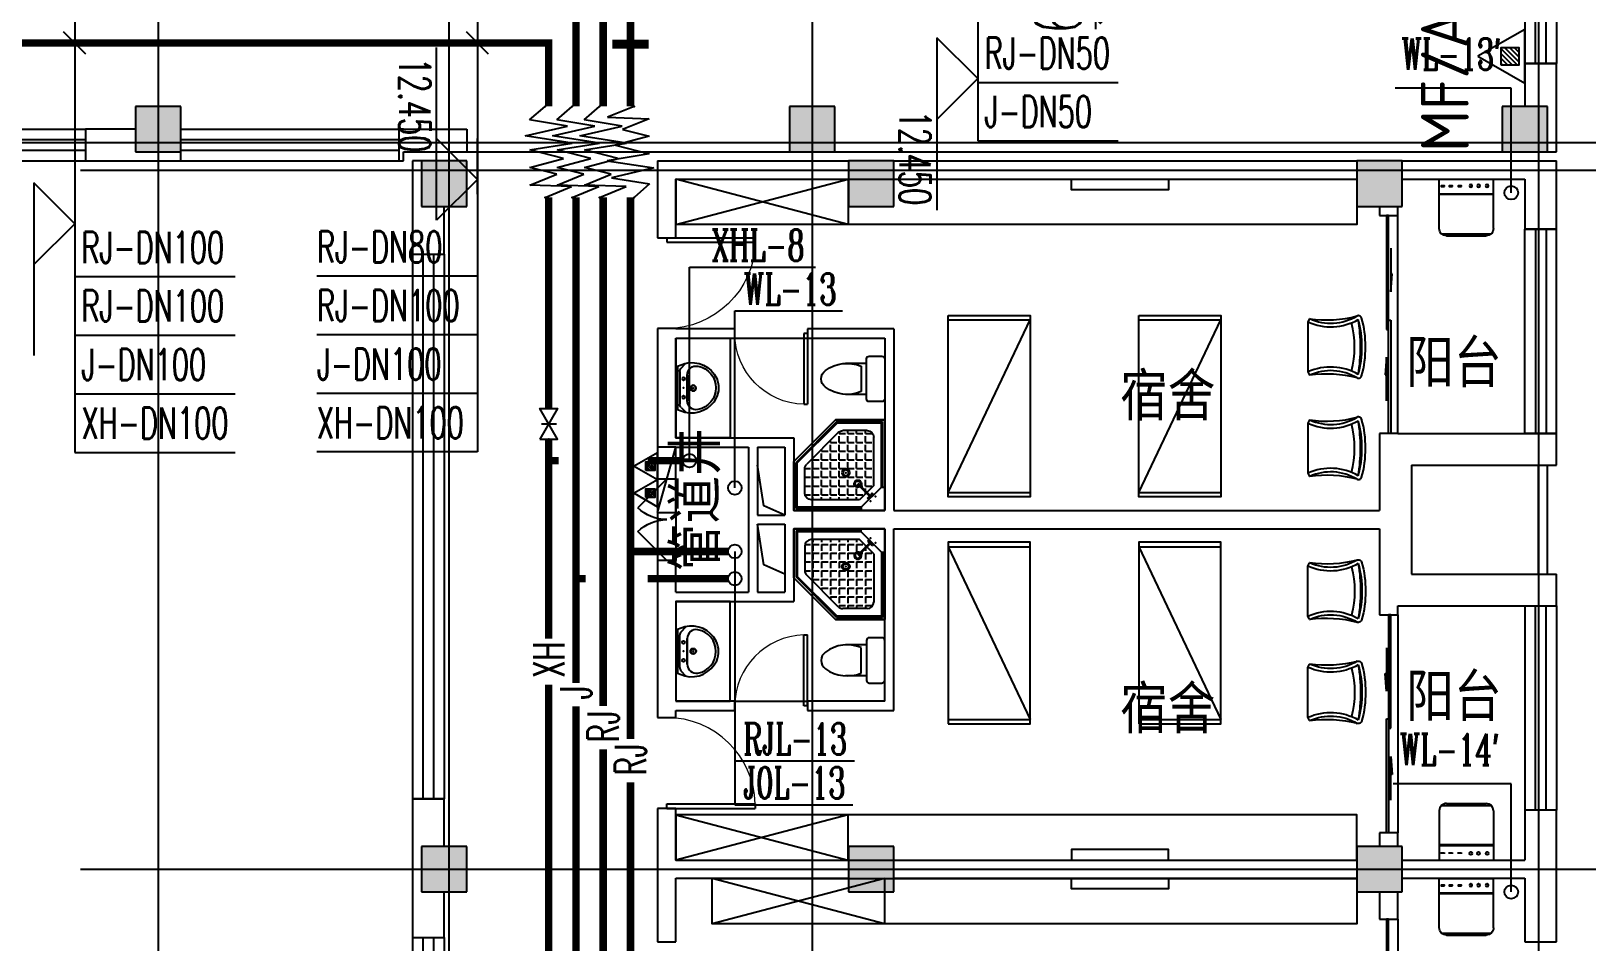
# Model space of a CAD drawing. Extents: x 0 to 2838408, y -923048 to 203859.
# Drawn here: x 2435317 to 2452450, y -629341 to -619311 of the extents above; entities that cross this region are included whole.
import ezdxf

# ---------------------------------------------------------------- set-up
doc = ezdxf.new("R2010")
doc.units = 0
doc.header["$LTSCALE"] = 1000
for name, color, linetype in [('A-Fixt', 81, 'Continuous'), ('CLAYER', 7, 'Continuous'), ('COLUMN', 9, 'Continuous'), ('DIM_污水', 3, 'Continuous'), ('DIM_消防', 3, 'Continuous'), ('DIM_热给水', 3, 'Continuous'), ('DIM_给水', 3, 'Continuous'), ('DOOR_FIRE', 4, 'Continuous'), ('DOTE', 8, 'Continuous'), ('E2-栏杆', 92, 'Continuous'), ('EQUIP_灭火器', 7, 'Continuous'), ('fur', 253, 'Continuous'), ('PIPE-消防', 1, 'Continuous'), ('PIPE-热给水', 5, 'Continuous'), ('PIPE-给水', 3, 'Continuous'), ('PUB_HATCH', 8, 'Continuous'), ('PUB_TEXT', 7, 'Continuous'), ('TEXT_消防', 7, 'Continuous'), ('TEXT_灭火器', 7, 'Continuous'), ('TEXT_热给水', 7, 'Continuous'), ('TEXT_给水', 7, 'Continuous'), ('TWT_DIM', 3, 'Continuous'), ('TWT_ELEV', 3, 'Continuous'), ('VALVE_消防', 7, 'Continuous'), ('VPIPE-污水', 2, 'Continuous'), ('VPIPE-消防', 1, 'Continuous'), ('VPIPE-热给水', 5, 'Continuous'), ('VPIPE-给水', 3, 'Continuous'), ('WALL', 9, 'Continuous'), ('WINDOW', 4, 'Continuous'), ('WP_F', 1, 'Continuous'), ('XREF', 8, 'Continuous'), ('抗震支吊架', 2, 'Continuous'), ('洁具', 213, 'Continuous'), ('配景', 3, 'Continuous'), ('附件', 70, 'Continuous')]:
    doc.layers.add(name, color=color, linetype=linetype)
doc.styles.add('_TCH_DIM_T3', font='SIMPLEX', dxfattribs={"width": 0.75, "bigfont": 'HZTXT'})
doc.styles.add('_TWT_DIM_ELE', font='SIMPLEX', dxfattribs={"width": 0.8, "height": 2.3, "bigfont": 'HZTXT'})
doc.styles.add('_TWT_PIPEDN', font='SIMPLEX', dxfattribs={"width": 0.8, "height": 2.3, "bigfont": 'HZTXT'})
doc.styles.add('_TWT_PIPETEXT', font='SIMPLEX', dxfattribs={"width": 0.8, "height": 2.3, "bigfont": 'HZTXT'})
doc.styles.add('_TWT_SERIAL', font='COMPLEX', dxfattribs={"width": 0.8, "height": 2.3, "bigfont": 'HZTXT'})
doc.styles.add('HZ', font='aaa等高度-单线.shx', dxfattribs={"width": 0.7, "height": 50, "bigfont": 'aaa-hztxt.shx'})
doc.styles.get("Standard").update_dxf_attribs({"font": 'geniso.shx', "bigfont": 'hztxt.shx'})
doc.dimstyles.new('_TWT_ARCH&&150', dxfattribs={"dimtxt": 525, "dimasz": 150, "dimexe": 375, "dimexo": 450, "dimgap": 150, "dimtad": 1, "dimdec": 0, "dimzin": 0, "dimdsep": 46, "dimtxsty": '_TCH_DIM_T3', "dimblk": 'ARCHTICK', "dimcen": 0.09, "dimclrt": 7, "dimazin": 2, "dimtfac": 1, "dimtdec": 0, "dimtix": 1, "dimtmove": 2, "dimatfit": 3, "dimfxl": 1, "dimtolj": 1, "dimtzin": 0, "dimarcsym": 0})

# ---------------------------------------------------------------- blocks, each defined once
blk = doc.blocks.new('$TwtSys$00000546')
h = blk.add_hatch()
h.set_pattern_fill('ANSI31', color=256, scale=200, style=0)
h.set_pattern_definition([(45, (-38543.802, -6670.83), (-17.67767, 17.67767), [])])
h.paths.add_polyline_path([(-65, 174), (65, 174), (65, 44), (-65, 44)])
for points in [[(0, 344), (-198, 0), (198, 0)], [(-65, 174), (65, 174), (65, 44), (-65, 44)]]:
    blk.add_lwpolyline(points, close=True)
blk = doc.blocks.new('A$C29581A72')
at = {"layer": '附件'}
blk.add_line((750, 200), (30, 0), dxfattribs=at)
blk.add_lwpolyline([(30, 200), (750, 200), (750, 0), (30, 0), (30, 200)], dxfattribs=at)
blk.add_solid([(750, 200), (30, 0), (750, 0), (750, 200)], dxfattribs=at)
at = {"layer": 'EQUIP_灭火器', "xscale": 0.75, "yscale": -0.75, "zscale": 0.75, "rotation": 180}
for p in [(241, 200), (539, 200)]:
    blk.add_blockref('$TwtSys$00000546', p, dxfattribs=at)
at = {"style": 'HZ', "flags": 1}
for tag in ['WHAT', 'SPEC', 'UNIT']:
    blk.add_attdef(tag, (375, 0), '', height=0.001, dxfattribs=at)
blk = doc.blocks.new('1F平面-CAD导入_dwg_Drawing4_t3_dwg_$plan$00001613-474159-1F-927810-1F')
at = {"layer": '洁具'}
for p, q in [((-30, 250), (-170, 250)), ((-200, 170), (-430, 170)), ((-260, -140), (-260, 140)), ((-200, -170), (-200, -220)), ((-170, -250), (-30, -250))]:
    blk.add_line(p, q, dxfattribs=at)
for points in [[(-200, 220), (-200, 170), (-200, -170), (-430, -170)], [(0, -220), (0, 220)]]:
    blk.add_lwpolyline(points, dxfattribs=at)
for centre, radius, start, end in [((-170, 220), 30, 90, 180), ((-30, 220), 30, 0, 90), ((-590, 0), 110, 123.4509, 236.5491), ((-413, -227), 398, 67.4505, 126.6381), ((-413, 227), 398, 233.3619, 292.5495), ((-170, -220), 30, 180, 270), ((-30, -220), 30, 270, 0)]:
    blk.add_arc(centre, radius, start, end, dxfattribs=at)
blk = doc.blocks.new('$lvtry$00000169')
at = {"color": 0}
for p, q in [((259, -36), (259, 0)), ((259, -36), (36, -259)), ((276, -120), (120, -276)), ((144, -151), (291, -298)), ((151, -144), (298, -291)), ((259, -24), (976, -24)), ((259, -36), (964, -36)), ((270, -213), (270, -143)), ((276, -120), (808, -120)), ((366, -213), (366, -143)), ((462, -213), (462, -143)), ((558, -213), (558, -143)), ((655, -213), (655, -143)), ((751, -213), (751, -143)), ((847, -213), (847, -143)), ((964, -36), (976, -24)), ((964, -36), (964, -525)), ((976, -24), (976, -530)), ((36, -259), (0, -259)), ((24, -259), (24, -976)), ((36, -259), (36, -964)), ((120, -276), (120, -808)), ((120, -309), (147, -309)), ((173, -309), (173, -239)), ((173, -309), (243, -309)), ((173, -405), (173, -335)), ((183, -213), (205, -213)), ((220, -213), (243, -213)), ((270, -213), (340, -213)), ((270, -263), (270, -239)), ((270, -405), (270, -335)), ((334, -309), (340, -309)), ((366, -213), (436, -213)), ((366, -309), (366, -239)), ((366, -309), (436, -309)), ((366, -405), (366, -335)), ((462, -213), (532, -213)), ((462, -309), (462, -239)), ((462, -309), (532, -309)), ((462, -405), (462, -335)), ((558, -213), (628, -213)), ((558, -309), (558, -239)), ((558, -309), (628, -309)), ((558, -405), (558, -335)), ((655, -213), (725, -213)), ((655, -309), (655, -239)), ((655, -309), (725, -309)), ((655, -405), (655, -335)), ((751, -213), (821, -213)), ((751, -309), (751, -239)), ((751, -309), (821, -309)), ((751, -405), (751, -335)), ((847, -213), (880, -213)), ((847, -309), (847, -239)), ((847, -309), (880, -309)), ((847, -405), (847, -335)), ((880, -192), (880, -460)), ((120, -405), (147, -405)), ((120, -501), (147, -501)), ((173, -405), (243, -405)), ((173, -501), (173, -431)), ((173, -501), (243, -501)), ((270, -405), (340, -405)), ((270, -501), (270, -431)), ((270, -501), (340, -501)), ((366, -405), (379, -405)), ((366, -501), (366, -431)), ((366, -501), (436, -501)), ((462, -405), (532, -405)), ((462, -501), (462, -431)), ((462, -501), (532, -501)), ((859, -511), (511, -859)), ((558, -405), (628, -405)), ((558, -501), (558, -431)), ((558, -501), (628, -501)), ((655, -405), (725, -405)), ((655, -501), (655, -431)), ((655, -501), (725, -501)), ((751, -405), (821, -405)), ((751, -501), (751, -431)), ((751, -501), (821, -501)), ((847, -405), (880, -405)), ((847, -501), (847, -431)), ((847, -501), (867, -501)), ((120, -598), (147, -598)), ((173, -598), (173, -528)), ((173, -598), (243, -598)), ((173, -694), (173, -624)), ((270, -598), (270, -528)), ((270, -598), (340, -598)), ((270, -694), (270, -624)), ((366, -598), (366, -528)), ((366, -598), (436, -598)), ((366, -694), (366, -624)), ((462, -598), (462, -528)), ((462, -598), (532, -598)), ((462, -694), (462, -624)), ((964, -525), (525, -964)), ((976, -530), (530, -976)), ((558, -598), (558, -528)), ((558, -598), (628, -598)), ((558, -694), (558, -624)), ((655, -598), (655, -528)), ((655, -598), (725, -598)), ((655, -694), (655, -624)), ((751, -598), (751, -528)), ((751, -598), (773, -598)), ((964, -525), (976, -530)), ((120, -694), (147, -694)), ((120, -790), (147, -790)), ((173, -694), (243, -694)), ((173, -790), (173, -720)), ((173, -790), (243, -790)), ((173, -878), (173, -816)), ((270, -694), (340, -694)), ((270, -790), (270, -720)), ((270, -790), (340, -790)), ((270, -880), (270, -816)), ((366, -694), (436, -694)), ((366, -790), (366, -720)), ((366, -790), (436, -790)), ((366, -880), (366, -816)), ((462, -694), (532, -694)), ((462, -790), (462, -720)), ((462, -790), (532, -790)), ((462, -880), (462, -816)), ((558, -694), (628, -694)), ((558, -790), (558, -720)), ((558, -790), (580, -790)), ((655, -694), (676, -694)), ((36, -964), (24, -976)), ((24, -976), (530, -976)), ((36, -964), (525, -964)), ((192, -880), (460, -880)), ((525, -964), (530, -976))]:
    blk.add_line(p, q, dxfattribs=at)
blk.add_lwpolyline([(0, 0), (0, -1000), (540, -1000), (1000, -540), (1000, 0)], close=True)
for points in [[(0, 0), (0, -1000)], [(0, 0), (1000, 0)], [(1000, 0), (1000, -540)], [(136, -190), (148, -178), (132, -162), (121, -174)], [(190, -136), (178, -148), (162, -132), (174, -121)], [(1000, -540), (540, -1000)], [(0, -1000), (540, -1000)]]:
    blk.add_lwpolyline(points, close=True, dxfattribs=at)
for radius in [43.8, 31.1]:
    blk.add_circle((416, -428), radius, dxfattribs=at)
for centre, radius, start, end in [((808, -192), 72, 0, 90), ((296, -296), 40.6, 142.583, 128.4197), ((296, -296), 28.6, 145.828, 125.6599), ((808, -460), 72, 315, 0), ((192, -808), 72, 180, 270), ((460, -808), 72, 270, 315)]:
    blk.add_arc(centre, radius, start, end, dxfattribs=at)
for p in [(103, -156, 0), (156, -102, 0), (416, -428, 0)]:
    blk.add_point(p, dxfattribs=at)
blk = doc.blocks.new('$lvtry$00000178')
at = {"color": 0}
for p, q in [((-238, 0), (238, 0)), ((-214, -36), (-272, -91)), ((-180, -23), (180, -23)), ((-142, -105), (140, -105)), ((140, -105), (-142, -105)), ((216, -37), (268, -91))]:
    blk.add_line(p, q, dxfattribs=at)
blk.add_lwpolyline([(-104, -430, 0.224698), (110, -425, 0.348046), (269, -79), (239, 0), (-241, 0), (-271, -79, 0.356844)], format="xyb", close=True, dxfattribs=at)
for centre, radius in [((-100, -65), 16.3), ((1, -172), 31.6), ((100, -65), 16.3)]:
    blk.add_circle(centre, radius, dxfattribs=at)
at = {"color": 0, "lineweight": 13}
blk.add_circle((1, -172), 23, dxfattribs=at)
at = {"color": 0}
for centre, radius, start, end in [((-142, -205), 100, 90, 190.5602), ((-180, -73), 50, 90, 133.181), ((140, -205), 100, 349.4398, 90), ((180, -73), 50, 44.5607, 90), ((-1, -179), 243, 190.5602, 349.4398)]:
    blk.add_arc(centre, radius, start, end, dxfattribs=at)
for p in [(0, -65), (1, -172)]:
    blk.add_point(p, dxfattribs=at)
blk = doc.blocks.new('A$C70365C93')
at = {"layer": '洁具'}
blk.add_lwpolyline([(-1900, 2300), (-1900, 1700), (-800, 1700), (-800, 2300)], close=True, dxfattribs=at)
blk.add_blockref('$lvtry$00000178', (-1350, 2280), dxfattribs=at)
at = {"layer": '洁具', "rotation": 180}
blk.add_blockref('$lvtry$00000169', (0, 0), dxfattribs=at)
at = {"layer": '洁具', "extrusion": (0, 0, -1), "xscale": -1, "zscale": -1, "rotation": 90}
blk.add_blockref('1F平面-CAD导入_dwg_Drawing4_t3_dwg_$plan$00001613-474159-1F-927810-1F', (1450, 0), dxfattribs=at)
blk = doc.blocks.new('单人床')
at = {"layer": 'A-Fixt'}
for p, q in [((47774, 13973), (48674, 13973)), ((47774, 12073), (48674, 13973)), ((47774, 12073), (48674, 12073))]:
    blk.add_line(p, q, dxfattribs=at)
blk.add_lwpolyline([(47774, 14023), (48674, 14023), (48674, 12023), (47774, 12023), (47774, 14023)], dxfattribs=at)
blk = doc.blocks.new('CH_AP01')
for p, q in [((-311, 17), (-275, 0)), ((-275, 0), (275, 0)), ((275, 0), (311, 17))]:
    blk.add_line(p, q)
for centre, radius, start, end in [((-307, 555), 37.8, 100.1859, 202.8359), ((-1658, 202), 1360, 352.1659, 14.4283), ((-824, 250), 563, 335.5038, 31.0903), ((0, -579), 1213, 74.7104, 105.2896), ((0, -579), 1173, 75.0287, 104.9713), ((0, -1278), 1857, 80.611, 99.389), ((-824, 250), 603, 335.5038, 30.2691), ((824, 250), 603, 149.7309, 204.4962), ((824, 250), 563, 148.9097, 204.4962), ((1658, 202), 1360, 165.5717, 187.8341), ((307, 555), 37.8, 337.1641, 79.8141), ((0, -579), 1093, 75.8767, 104.1233)]:
    blk.add_arc(centre, radius, start, end)
blk = doc.blocks.new('A$C61295E98')
at = {"color": 3}
for p, q in [((544, 598), (0, 598)), ((0, 598), (0, 0)), ((161, 598), (161, 0)), ((170, 0), (170, 598)), ((603, 572), (603, 26)), ((624, 518), (624, 80)), ((544, 0), (0, 0))]:
    blk.add_line(p, q, dxfattribs=at)
for points in [[(82, 540), (75, 540), (75, 577), (82, 577)], [(82, 453), (75, 453), (75, 490), (82, 490)], [(82, 353), (75, 353), (75, 389), (82, 389)]]:
    blk.add_lwpolyline(points, close=True, dxfattribs=at)
for centre in [(74, 250), (74, 164), (74, 71)]:
    blk.add_circle(centre, 15.7, dxfattribs=at)
for centre, start, end in [((544, 518), 360, 90), ((544, 80), 270, 0)]:
    blk.add_arc(centre, 80, start, end, dxfattribs=at)
blk = doc.blocks.new('宿舍')
at = {"layer": 'A-Fixt'}
for p, q in [((47854, 13802), (48354, 15702)), ((48354, 13802), (47854, 15702)), ((47854, 13802), (48354, 13802))]:
    blk.add_line(p, q, dxfattribs=at)
for points in [[(47854, 8602), (48354, 8602), (48354, 15702), (47854, 15702)], [(47854, 10676), (47970, 10676), (47970, 11743), (47854, 11743)]]:
    blk.add_lwpolyline(points, close=True, dxfattribs=at)
at = {"xscale": -1, "rotation": 90}
for p in [(63677, 60475), (63677, 58775)]:
    blk.add_blockref('单人床', p, dxfattribs=at)
at = {"layer": 'A-Fixt', "xscale": -1, "rotation": 180}
for p in [(50002, 9140), (51117, 9140)]:
    blk.add_blockref('CH_AP01', p, dxfattribs=at)
at = {"layer": '配景', "color": 252}
blk.add_blockref('A$C61295E98', (47854, 7097), dxfattribs=at)
blk = doc.blocks.new('宿舍一')
at = {"layer": 'A-Fixt'}
for p, q in [((48154, 16102), (48654, 16102)), ((48654, 14202), (48154, 16102)), ((48654, 16102), (48154, 14202)), ((48154, 14202), (48654, 14202))]:
    blk.add_line(p, q, dxfattribs=at)
for points in [[(48154, 8602), (48654, 8602), (48654, 16102), (48154, 16102)], [(48154, 10676), (48270, 10676), (48270, 11743), (48154, 11743)]]:
    blk.add_lwpolyline(points, close=True, dxfattribs=at)
at = {"xscale": -1, "rotation": 90}
for p in [(63677, 60875), (63677, 58775)]:
    blk.add_blockref('单人床', p, dxfattribs=at)
at = {"layer": 'A-Fixt', "xscale": -1, "rotation": 179.9999999998882}
for p in [(50002, 9140), (51117, 9140)]:
    blk.add_blockref('CH_AP01', p, dxfattribs=at)
at = {"layer": '配景', "color": 252, "rotation": 359.9999999998882}
blk.add_blockref('A$C61295E98', (48154, 7097), dxfattribs=at)
blk = doc.blocks.new('$WINLIB2D$00000001')
at = {"color": 0}
for points in [[(-0.5, 0.5), (-0.5, -0.5)], [(-0.5, 0.5), (0.5, 0.5)], [(0.5, -0.5), (0.5, 0.5)], [(0.5, 0.1667), (-0.5, 0.1667)], [(0.5, -0.1667), (-0.5, -0.1667)], [(-0.5, -0.5), (0.5, -0.5)]]:
    blk.add_lwpolyline(points, dxfattribs=at)
blk = doc.blocks.new('$TCHSYS$WIN2D')
for p, q in [((-0.5, 0.5), (0.5, 0.5)), ((-0.5, 0.5), (-0.5, -0.5)), ((0.5, 0.5), (0.5, -0.5)), ((0.5, 0.1667), (-0.5, 0.1667)), ((0.5, -0.1667), (-0.5, -0.1667)), ((-0.5, -0.5), (0.5, -0.5))]:
    blk.add_line(p, q)
blk = doc.blocks.new('$DorLib2D$00000131')
at = {"color": 0, "linetype": 'Continuous'}
for p, q in [((0.15, 0.125), (0.2319, 0.1973)), ((0.2319, 0.1973), (0.2319, 0.125)), ((-0.5, 0.125), (-0.5, 0)), ((0.0192, 0.125), (-0.5, 0.125)), ((0.0192, 0), (0.0192, 0.125)), ((0.35, 0.125), (0.15, 0.125)), ((-0.5, 0), (0.0192, 0)), ((-0.024, 0), (0.5, 0)), ((-0.024, -0.125), (-0.024, 0)), ((0.5, 0), (0.5, -0.125)), ((-0.35, -0.125), (-0.15, -0.125)), ((-0.2319, -0.1973), (-0.2319, -0.125)), ((-0.15, -0.125), (-0.2319, -0.1973)), ((0.5, -0.125), (-0.024, -0.125))]:
    blk.add_line(p, q, dxfattribs=at)
blk = doc.blocks.new('$DorLib2D$00000116')
at = {"color": 0}
for p, q in [((-0.5, 0), (-0.146, 0.354)), ((0.5, 0), (0.146, 0.354))]:
    blk.add_line(p, q, dxfattribs=at)
for centre, start, end in [((-0.5, 0), 0, 45), ((0.5, 0), 135, 180)]:
    blk.add_arc(centre, 0.5, start, end, dxfattribs=at)
blk = doc.blocks.new('$DorLib2D$00000001')
for p, q in [((0.45, 0.975), (0.5, 0.975)), ((0.45, 0), (0.45, 0.975)), ((0.5, 0), (0.5, 0.975)), ((0.5, 0), (0.45, 0))]:
    blk.add_line(p, q)
at = {"lineweight": 13}
blk.add_arc((0.475, 0), 0.975, 91.4693, 180, dxfattribs=at)
blk = doc.blocks.new('4F1')
at = {"layer": 'PUB_HATCH'}
for points in [[(2436966.7, -620141.3), (2436466.7, -620141.3), (2436466.7, -620641.3), (2436966.7, -620641.3)], [(2444166.7, -620141.3), (2443666.7, -620141.3), (2443666.7, -620641.3), (2444166.7, -620641.3)], [(2452016.7, -620141.3), (2451516.7, -620141.3), (2451516.7, -620641.3), (2452016.7, -620641.3)], [(2440116.7, -620741.3), (2439616.7, -620741.3), (2439616.7, -621241.3), (2440116.7, -621241.3)], [(2444816.7, -620741.3), (2444316.7, -620741.3), (2444316.7, -621241.3), (2444816.7, -621241.3)], [(2450416.7, -620741.3), (2449916.7, -620741.3), (2449916.7, -621241.3), (2450416.7, -621241.3)], [(2440116.7, -628291.3), (2439616.7, -628291.3), (2439616.7, -628791.3), (2440116.7, -628791.3)], [(2444816.7, -628291.3), (2444316.7, -628291.3), (2444316.7, -628791.3), (2444816.7, -628791.3)], [(2450416.7, -628291.3), (2449916.7, -628291.3), (2449916.7, -628791.3), (2450416.7, -628791.3)]]:
    blk.add_hatch(color=256, dxfattribs=at).paths.add_polyline_path(points)
for points in [[(2443616.7, -624641.3), (2443386.5, -624537.7), (2443316.7, -624091.3)], [(2443616.7, -625291.3), (2443386.5, -625187.7), (2443316.7, -624741.3)]]:
    blk.add_lwpolyline(points)
at = {"layer": 'COLUMN'}
for p, q in [((2436966.7, -620141.3), (2436466.7, -620141.3)), ((2436466.7, -620141.3), (2436466.7, -620641.3)), ((2436966.7, -620641.3), (2436966.7, -620141.3)), ((2444166.7, -620141.3), (2443666.7, -620141.3)), ((2443666.7, -620141.3), (2443666.7, -620641.3)), ((2444166.7, -620641.3), (2444166.7, -620141.3)), ((2452016.7, -620141.3), (2451516.7, -620141.3)), ((2451516.7, -620141.3), (2451516.7, -620641.3)), ((2452016.7, -620641.3), (2452016.7, -620141.3)), ((2436466.7, -620641.3), (2436966.7, -620641.3)), ((2443666.7, -620641.3), (2444166.7, -620641.3)), ((2451516.7, -620641.3), (2452016.7, -620641.3)), ((2440116.7, -620741.3), (2439616.7, -620741.3)), ((2439616.7, -620741.3), (2439616.7, -621241.3)), ((2440116.7, -621241.3), (2440116.7, -620741.3)), ((2444816.7, -620741.3), (2444316.7, -620741.3)), ((2444316.7, -620741.3), (2444316.7, -621241.3)), ((2444816.7, -621241.3), (2444816.7, -620741.3)), ((2450416.7, -620741.3), (2449916.7, -620741.3)), ((2449916.7, -620741.3), (2449916.7, -621241.3)), ((2450416.7, -621241.3), (2450416.7, -620741.3)), ((2439616.7, -621241.3), (2440116.7, -621241.3)), ((2444316.7, -621241.3), (2444816.7, -621241.3)), ((2449916.7, -621241.3), (2450416.7, -621241.3)), ((2440116.7, -628291.3), (2439616.7, -628291.3)), ((2439616.7, -628291.3), (2439616.7, -628791.3)), ((2440116.7, -628791.3), (2440116.7, -628291.3)), ((2444816.7, -628291.3), (2444316.7, -628291.3)), ((2444316.7, -628291.3), (2444316.7, -628791.3)), ((2444816.7, -628791.3), (2444816.7, -628291.3)), ((2450416.7, -628291.3), (2449916.7, -628291.3)), ((2449916.7, -628291.3), (2449916.7, -628791.3)), ((2450416.7, -628791.3), (2450416.7, -628291.3)), ((2439616.7, -628791.3), (2440116.7, -628791.3)), ((2444316.7, -628791.3), (2444816.7, -628791.3)), ((2449916.7, -628791.3), (2450416.7, -628791.3))]:
    blk.add_line(p, q, dxfattribs=at)
at = {"layer": 'DOOR_FIRE'}
for p, q in [((2442216.7, -624241.3), (2442216.7, -625141.3)), ((2442416.7, -624241.3), (2442416.7, -625141.3))]:
    blk.add_line(p, q, dxfattribs=at)
at = {"layer": 'DOTE'}
for p, q in [((2436716.7, -606941.3), (2436716.7, -690141.3)), ((2439916.7, -606941.3), (2439916.7, -690141.3)), ((2443916.7, -606941.3), (2443916.7, -690141.3)), ((2451916.7, -606941.3), (2451916.7, -690141.3)), ((2453916.7, -620541.3), (2343216.7, -620541.3)), ((2435862.3, -620841.3), (2453916.7, -620841.3)), ((2435862.3, -628541.3), (2453916.7, -628541.3))]:
    blk.add_line(p, q, dxfattribs=at)
at = {"layer": 'E2-栏杆'}
for points in [[(2451916.7, -625291.3), (2451916.7, -624091.3)], [(2452016.7, -625291.3), (2452016.7, -624091.3)]]:
    blk.add_lwpolyline(points, dxfattribs=at)
at = {"layer": 'fur'}
blk.add_line((2440116.7, -620641.3), (2451516.7, -620641.3), dxfattribs=at)
at = {"layer": 'WALL'}
for p, q in [((2452116.7, -619666.3), (2451766.7, -619666.3)), ((2451766.7, -619666.3), (2451766.7, -620141.3)), ((2452116.7, -620641.3), (2452116.7, -619666.3)), ((2436466.7, -620391.3), (2435916.7, -620391.3)), ((2435916.7, -620391.3), (2435916.7, -620741.3)), ((2439416.7, -620391.3), (2439366.7, -620391.3)), ((2439366.7, -620391.3), (2439366.7, -620741.3)), ((2439416.7, -620391.3), (2440116.7, -620391.3)), ((2440116.7, -620391.3), (2440116.7, -620641.3)), ((2436966.7, -620741.3), (2436966.7, -620641.3)), ((2439416.7, -620741.3), (2439416.7, -620641.3)), ((2439416.7, -620641.3), (2440116.7, -620641.3)), ((2452016.7, -620641.3), (2452116.7, -620641.3)), ((2435916.7, -620741.3), (2436716.7, -620741.3)), ((2436716.7, -620741.3), (2436966.7, -620741.3)), ((2439366.7, -620741.3), (2439416.7, -620741.3)), ((2439516.7, -620741.3), (2439516.7, -621766.3)), ((2439616.7, -620741.3), (2439516.7, -620741.3)), ((2442216.7, -620741.3), (2442216.7, -621587)), ((2442216.7, -620741.3), (2444316.7, -620741.3)), ((2444816.7, -620741.3), (2449916.7, -620741.3)), ((2450416.7, -620741.3), (2452116.7, -620741.3)), ((2452116.7, -621491.3), (2452116.7, -620741.3)), ((2442416.7, -621587), (2442416.7, -620941.3)), ((2442416.7, -620941.3), (2444316.7, -620941.3)), ((2444816.7, -620941.3), (2449916.7, -620941.3)), ((2450416.7, -620941.3), (2451766.7, -620941.3)), ((2451766.7, -620941.3), (2451766.7, -621491.3)), ((2439866.7, -621766.3), (2439866.7, -621241.3)), ((2450166.7, -621241.3), (2450166.7, -621341.3)), ((2450366.7, -621341.3), (2450366.7, -621241.3)), ((2450166.7, -621341.3), (2450366.7, -621341.3)), ((2442216.7, -621587), (2442416.7, -621587)), ((2451766.7, -621491.3), (2452116.7, -621491.3)), ((2439516.7, -621766.3), (2439866.7, -621766.3)), ((2442416.7, -622587), (2442216.7, -622587)), ((2442216.7, -622587), (2442216.7, -622591.3)), ((2442216.7, -622591.3), (2442216.7, -623791.3)), ((2442416.7, -622591.3), (2442416.7, -622587)), ((2443066.7, -622591.3), (2442416.7, -622591.3)), ((2443066.7, -622691.3), (2443066.7, -622591.3)), ((2444816.7, -622591.3), (2443866.7, -622591.3)), ((2443866.7, -622591.3), (2443866.7, -622691.3)), ((2444816.7, -622591.3), (2444816.7, -624591.3)), ((2442416.7, -622691.3), (2442416.7, -623791.3)), ((2442416.7, -622691.3), (2443066.7, -622691.3)), ((2443866.7, -622691.3), (2444716.7, -622691.3)), ((2444716.7, -622691.3), (2444716.7, -624591.3)), ((2442216.7, -623791.3), (2442216.7, -624241.3)), ((2442416.7, -623791.3), (2443216.7, -623791.3)), ((2443216.7, -623791.3), (2443716.7, -623791.3)), ((2443716.7, -623791.3), (2443716.7, -624591.3)), ((2450366.7, -623741.3), (2450166.7, -623741.3)), ((2450166.7, -623741.3), (2450166.7, -623991.3)), ((2450366.7, -623741.3), (2451766.7, -623741.3)), ((2452116.7, -623741.3), (2451766.7, -623741.3)), ((2452116.7, -624091.3), (2452116.7, -623741.3)), ((2442416.7, -624241.3), (2442416.7, -623891.3)), ((2442416.7, -623891.3), (2443216.7, -623891.3)), ((2443216.7, -623891.3), (2443216.7, -624691.3)), ((2443316.7, -623891.3), (2443616.7, -623891.3)), ((2443316.7, -623891.3), (2443316.7, -624641.3)), ((2443616.7, -623891.3), (2443616.7, -624641.3)), ((2450166.7, -623991.3), (2450166.7, -624591.3)), ((2450516.7, -624091.3), (2452116.7, -624091.3)), ((2450516.7, -624091.3), (2450516.7, -624691.3)), ((2442216.7, -624241.3), (2442416.7, -624241.3)), ((2443316.7, -624641.3), (2443616.7, -624641.3)), ((2443716.7, -624591.3), (2444716.7, -624591.3)), ((2444816.7, -624591.3), (2450166.7, -624591.3)), ((2443216.7, -624691.3), (2443216.7, -625491.3)), ((2443316.7, -624741.3), (2443316.7, -625491.3)), ((2443316.7, -624741.3), (2443616.7, -624741.3)), ((2443616.7, -624741.3), (2443616.7, -625491.3)), ((2443716.7, -624791.3), (2443716.7, -625591.3)), ((2443716.7, -624791.3), (2444716.7, -624791.3)), ((2444716.7, -626691.3), (2444716.7, -624791.3)), ((2444816.7, -626791.3), (2444816.7, -624791.3)), ((2444816.7, -624791.3), (2450166.7, -624791.3)), ((2450166.7, -624791.3), (2450166.7, -625391.3)), ((2450516.7, -624691.3), (2450516.7, -625291.3)), ((2442416.7, -625141.3), (2442216.7, -625141.3)), ((2442216.7, -625141.3), (2442216.7, -625591.3)), ((2442416.7, -625491.3), (2442416.7, -625141.3)), ((2450516.7, -625291.3), (2452116.7, -625291.3)), ((2452116.7, -625641.3), (2452116.7, -625291.3)), ((2442416.7, -625491.3), (2443216.7, -625491.3)), ((2443316.7, -625491.3), (2443616.7, -625491.3)), ((2450166.7, -625391.3), (2450166.7, -625741.3)), ((2442216.7, -625591.3), (2442216.7, -626791.3)), ((2442416.7, -625591.3), (2442416.7, -626691.3)), ((2442416.7, -625591.3), (2443216.7, -625591.3)), ((2443216.7, -625591.3), (2443716.7, -625591.3)), ((2450366.7, -625741.3), (2450366.7, -625641.3)), ((2450366.7, -625641.3), (2451766.7, -625641.3)), ((2451766.7, -625641.3), (2452116.7, -625641.3)), ((2450166.7, -625741.3), (2450366.7, -625741.3)), ((2443066.7, -626691.3), (2442416.7, -626691.3)), ((2443066.7, -626791.3), (2443066.7, -626691.3)), ((2444716.7, -626691.3), (2443866.7, -626691.3)), ((2443866.7, -626691.3), (2443866.7, -626791.3)), ((2442216.7, -626791.3), (2442216.7, -626870.9)), ((2442216.7, -626870.9), (2442416.7, -626870.9)), ((2442416.7, -626791.3), (2443066.7, -626791.3)), ((2442416.7, -626870.9), (2442416.7, -626791.3)), ((2443866.7, -626791.3), (2444816.7, -626791.3)), ((2439866.7, -627766.3), (2439516.7, -627766.3)), ((2439516.7, -627766.3), (2439516.7, -628541.3)), ((2439866.7, -628291.3), (2439866.7, -627766.3)), ((2442416.7, -627870.9), (2442216.7, -627870.9)), ((2442216.7, -627870.9), (2442216.7, -628541.3)), ((2442416.7, -628441.3), (2442416.7, -627870.9)), ((2452116.7, -627891.3), (2451766.7, -627891.3)), ((2451766.7, -627891.3), (2451766.7, -628441.3)), ((2452116.7, -628541.3), (2452116.7, -627891.3)), ((2450366.7, -628141.3), (2450166.7, -628141.3)), ((2450166.7, -628141.3), (2450166.7, -628291.3)), ((2450366.7, -628291.3), (2450366.7, -628141.3)), ((2439516.7, -628541.3), (2439516.7, -629291.3)), ((2442216.7, -628541.3), (2442216.7, -629341.3)), ((2442416.7, -628441.3), (2444316.7, -628441.3)), ((2444816.7, -628441.3), (2449916.7, -628441.3)), ((2450416.7, -628441.3), (2451766.7, -628441.3)), ((2452116.7, -629341.3), (2452116.7, -628541.3)), ((2442416.7, -629341.3), (2442416.7, -628641.3)), ((2442416.7, -628641.3), (2444316.7, -628641.3)), ((2444816.7, -628641.3), (2449916.7, -628641.3)), ((2450416.7, -628641.3), (2451766.7, -628641.3)), ((2451766.7, -628641.3), (2451766.7, -629341.3)), ((2439866.7, -629291.3), (2439866.7, -628791.3)), ((2450166.7, -628791.3), (2450166.7, -629091.3)), ((2450366.7, -629091.3), (2450366.7, -628791.3)), ((2450166.7, -629091.3), (2450366.7, -629091.3)), ((2439516.7, -629291.3), (2439866.7, -629291.3)), ((2442216.7, -629341.3), (2442416.7, -629341.3)), ((2451766.7, -629341.3), (2452116.7, -629341.3))]:
    blk.add_line(p, q, dxfattribs=at)
at = {"layer": 'WINDOW'}
for p, q in [((2450366.7, -623741.3), (2450366.7, -621341.3)), ((2443066.7, -622691.3), (2443866.7, -622691.3)), ((2450366.7, -625741.3), (2450366.7, -628141.3)), ((2443066.7, -626691.3), (2443866.7, -626691.3)), ((2450366.7, -629091.3), (2450366.7, -631491.3))]:
    blk.add_line(p, q, dxfattribs=at)
at = {"xscale": -1, "rotation": 89.99999999992463}
for name, p in [('宿舍一', (2458518.4, -572787.5)), ('A$C70365C93', (2444716.7, -624591.3)), ('宿舍', (2458518.4, -580787.5))]:
    blk.add_blockref(name, p, dxfattribs=at)
for name, p, rotation in [('A$C70365C93', (2444716.7, -624791.3), 89.99999999999997), ('宿舍一', (2458518.4, -676595.1), 90.00000000002933)]:
    blk.add_blockref(name, p, dxfattribs=dict(rotation=rotation))
at = {"layer": 'DOOR_FIRE', "xscale": 900, "yscale": -900, "zscale": 200, "rotation": 269.9999999999926}
blk.add_blockref('$DorLib2D$00000116', (2442316.7, -624691.3), dxfattribs=at)
at = {"layer": 'WINDOW'}
for name, p, xscale, yscale, zscale, rotation in [('$WINLIB2D$00000001', (2451941.7, -618966.3), -1400, -350, -1400, 90.00000000000529), ('$DorLib2D$00000131', (2450266.7, -622541.3), 2400, -200, 2400, 90), ('$DorLib2D$00000001', (2442316.7, -622087), -1000, 1000, -1000, 269.9999999999923), ('$WINLIB2D$00000001', (2451941.7, -622616.3), 2249.999999993481, 350, 2249.999999993481, 90), ('$TCHSYS$WIN2D', (2439691.7, -624766.3), 6000, -350, 6000, 269.9999999978878), ('$WINLIB2D$00000001', (2451941.7, -626766.3), -2249.999999993481, 350, -2249.999999993481, 90), ('$DorLib2D$00000131', (2450266.7, -626941.3), 2400, 200, 2400, 270), ('$DorLib2D$00000001', (2442316.7, -627370.9), 1000, 1000, 1000, 269.9999999999923), ('$DorLib2D$00000131', (2450266.7, -630291.3), -2400, 200, -2400, 270), ('$TCHSYS$WIN2D', (2439691.7, -632541.3), 6500, -350, 6500, 269.9999999978856)]:
    blk.add_blockref(name, p, dxfattribs=dict(at, xscale=xscale, yscale=yscale, zscale=zscale, rotation=rotation))
for name, p, xscale, yscale, zscale in [('$WINLIB2D$00000001', (2434716.7, -620566.3), 2400, -350, 2400), ('$WINLIB2D$00000001', (2438166.7, -620566.3), 2400, -350, 2400), ('$DorLib2D$00000001', (2443466.7, -622641.3), 800, -800, 800), ('$DorLib2D$00000001', (2443466.7, -626741.3), 800, 800, 800)]:
    blk.add_blockref(name, p, dxfattribs=dict(at, xscale=xscale, yscale=yscale, zscale=zscale))
at = {"layer": 'CLAYER'}
blk.add_text('管道井', height=525, rotation=90, dxfattribs=at).set_placement((2442903.7, -625258.9))
at = {"layer": 'PUB_TEXT'}
for s, p in [('阳台', (2450461.5, -623233.5)), ('宿舍', (2447308.9, -623599.3)), ('阳台', (2450461.5, -626909)), ('宿舍', (2447308.9, -627044.7))]:
    blk.add_text(s, height=525, dxfattribs=at).set_placement(p)
blk = doc.blocks.new('_ArchTick')
at = {"color": 0, "linetype": 'ByBlock', "const_width": 0.4}
blk.add_lwpolyline([(-0.5, -0.5), (0.5, 0.5)], dxfattribs=at)
blk = doc.blocks.new('*D3014')
at = {"layer": 'Defpoints', "color": 0, "linetype": 'ByBlock', "transparency": 16777216}
for p in [(2447017, -618541), (2447038, -618541), (2447017, -619141)]:
    blk.add_point(p, dxfattribs=at)
at = {"layer": 'TWT_DIM', "color": 0, "linetype": 'ByBlock', "lineweight": -2, "transparency": 16777216}
for p, q in [((2447038, -618541), (2447038, -618391)), ((2447038, -619141), (2447038, -618541)), ((2447467, -618541), (2447413, -618541)), ((2447038, -619141), (2447038, -619291)), ((2447467, -619141), (2447413, -619141))]:
    blk.add_line(p, q, dxfattribs=at)
at = {"layer": 'TWT_DIM', "color": 0, "linetype": 'ByBlock', "lineweight": -2, "transparency": 16777216, "xscale": 150, "yscale": 150, "zscale": 150}
for p, rotation in [((2447038, -618541), 270), ((2447038, -619141), 90)]:
    blk.add_blockref('_ArchTick', p, dxfattribs=dict(at, rotation=rotation))
at = {"layer": 'TWT_DIM', "color": 7, "linetype": 'ByBlock', "transparency": 16777216, "insert": (2446625, -618841), "char_height": 525, "attachment_point": 5, "rotation": 90, "style": '_TCH_DIM_T3'}
blk.add_mtext('\\A1;600', dxfattribs=at)
blk = doc.blocks.new('$VALVE$00000546')
for p, q in [((-371, -30), (-282, 187)), ((-282, 187), (-271, -153)), ((17, -153), (72, 191)), ((72, 191), (131, -191)), ((131, -191), (211, 154)), ((211, 154), (261, -156)), ((-271, -153), (-183, 65)), ((-183, 65), (-127, -153)), ((-127, -153), (-55, 121)), ((-55, 121), (17, -153)), ((261, -156), (371, -30))]:
    blk.add_line(p, q)
for p in [(-371, -30), (371, -30)]:
    blk.add_point(p)
blk = doc.blocks.new('$VALVE$00000296')
for points in [[(-125, 72), (-125, -72), (125, 72), (125, -72), (-125, 72)], [(0, 60), (0, -64)]]:
    blk.add_lwpolyline(points)
for p in [(-125, 0), (125, 0)]:
    blk.add_point(p)

msp = doc.modelspace()

# ---------------------------------------------------------------- hatches: boundary and pattern name
at = {"layer": 'PIPE-消防'}
for points in [[(2441016.7, -619441.3), (2441016.7, -619400), (2441058, -619400)], [(2441016.7, -619441.3), (2441058, -619441.3), (2441058, -619400)]]:
    msp.add_hatch(color=256, dxfattribs=at).paths.add_polyline_path(points)

# ---------------------------------------------------------------- linework, layer by layer
at = {"layer": 'DIM_污水', "linetype": 'ByBlock'}
for p, q in [((2451616.7, -619940.6), (2450337.9, -619940.6)), ((2451616.7, -621091.3), (2451616.7, -619940.6)), ((2451616.7, -627599), (2450318, -627599)), ((2451616.7, -628791.3), (2451616.7, -627599))]:
    msp.add_line(p, q, dxfattribs=at)
at = {"layer": 'DIM_污水'}
for p, q in [((2443066.7, -624341.3), (2443066.7, -622393.2)), ((2443066.7, -622393.2), (2444253.9, -622393.2))]:
    msp.add_line(p, q, dxfattribs=at)
at = {"layer": 'DIM_消防'}
for p, q in [((2442566.7, -624041.3), (2442566.7, -621911.3)), ((2442566.7, -621911.3), (2443953.9, -621911.3))]:
    msp.add_line(p, q, dxfattribs=at)
at = {"layer": 'DIM_热给水', "linetype": 'ByBlock'}
for p, q in [((2435797, -618466.3), (2435797, -622015.3)), ((2440232.5, -618466.3), (2440232.5, -622011)), ((2445742.1, -618466.3), (2445742.1, -619875.6)), ((2435919, -619563.3), (2435675, -619319.3)), ((2440354.5, -619563.3), (2440110.6, -619319.3)), ((2445742.1, -619875.6), (2447289.1, -619875.6)), ((2445742.1, -619875.6), (2445742.1, -620520.6)), ((2445742.1, -620520.6), (2447289.1, -620520.6)), ((2435797, -622015.3), (2437564.8, -622015.3)), ((2435797, -622015.3), (2435797, -623950.3)), ((2440232.5, -622011), (2438464.7, -622011)), ((2440232.5, -622011), (2440232.5, -623946)), ((2435797, -622660.3), (2437564.8, -622660.3)), ((2440232.5, -622656), (2438464.7, -622656)), ((2435797, -623305.3), (2437564.8, -623305.3)), ((2440232.5, -623301), (2438464.7, -623301)), ((2435797, -623950.3), (2437564.8, -623950.3)), ((2440232.5, -623946), (2438464.7, -623946))]:
    msp.add_line(p, q, dxfattribs=at)
at = {"layer": 'DIM_热给水'}
for p, q in [((2443066.7, -625041.3), (2443066.7, -627347.4)), ((2443066.7, -627347.4), (2444384.8, -627347.4))]:
    msp.add_line(p, q, dxfattribs=at)
at = {"layer": 'DIM_给水'}
for p, q in [((2443066.7, -625341.3), (2443066.7, -627830.4)), ((2443066.7, -627830.4), (2444364.5, -627830.4))]:
    msp.add_line(p, q, dxfattribs=at)
at = {"layer": 'PIPE-消防', "ltscale": 1.5, "const_width": 82.5}
for points in [[(2441016.7, -619441.3), (2434853.9, -619441.3)], [(2441016.7, -620140.5), (2441016.7, -619441.3)], [(2441016.7, -623468.3), (2441016.7, -621142.1)], [(2441016.7, -624041.3), (2441016.7, -623805.8)], [(2441125.5, -624041.3), (2441016.7, -624041.3)], [(2441016.7, -626000.8), (2441016.7, -624041.3)], [(2442491.7, -624041.3), (2442108, -624041.3)], [(2441016.7, -634772.9), (2441016.7, -626508.2)]]:
    msp.add_lwpolyline(points, dxfattribs=at)
at = {"layer": 'PIPE-热给水', "ltscale": 1.5, "const_width": 82.5}
for points in [[(2441916.7, -618541.3), (2441916.7, -620140.5)], [(2441616.7, -620140.5), (2441616.7, -618841.3)], [(2441616.7, -626743.6), (2441616.7, -621142.1)], [(2441916.7, -621142.1), (2441916.7, -625041.3)], [(2442991.7, -625041.3), (2441916.7, -625041.3)], [(2441916.7, -625041.3), (2441916.7, -627107.2)], [(2441616.7, -635395), (2441616.7, -627219.6)], [(2441916.7, -627583.1), (2441916.7, -632891.3)]]:
    msp.add_lwpolyline(points, dxfattribs=at)
at = {"layer": 'PIPE-给水', "ltscale": 1.5, "const_width": 82.5}
for points in [[(2441316.7, -620140.5), (2441316.7, -619141.3)], [(2441316.7, -625341.3), (2441316.7, -621142.1)], [(2441425.5, -625341.3), (2441316.7, -625341.3)], [(2441316.7, -626490.5), (2441316.7, -625341.3)], [(2442991.7, -625341.3), (2442108, -625341.3)], [(2441316.7, -633191.3), (2441316.7, -626745.6)]]:
    msp.add_lwpolyline(points, dxfattribs=at)
at = {"layer": 'TWT_ELEV', "linetype": 'ByBlock'}
for p, q in [((2439782.5, -621394), (2439782.5, -619493)), ((2445742.1, -619833.6), (2445292.1, -619383.6)), ((2445292.1, -619383.6), (2445292.1, -621284.6)), ((2445742.1, -619669.5), (2445742.1, -620283.6)), ((2445742.1, -619833.6), (2445292.1, -620283.6)), ((2440232.5, -620944), (2439782.5, -620494)), ((2440232.5, -621108.1), (2440232.5, -620494)), ((2435797, -621432), (2435347, -620982)), ((2435347, -620982), (2435347, -622882.9)), ((2440232.5, -620944), (2439782.5, -621394)), ((2435797, -621267.8), (2435797, -621882)), ((2435797, -621432), (2435347, -621882))]:
    msp.add_line(p, q, dxfattribs=at)
at = {"layer": 'VPIPE-污水'}
for centre in [(2451616.7, -621091.3), (2443066.7, -624341.3), (2451616.7, -628791.3)]:
    msp.add_circle(centre, 75, dxfattribs=at)
at = {"layer": 'VPIPE-消防'}
msp.add_circle((2442566.7, -624041.3), 75, dxfattribs=at)
at = {"layer": 'VPIPE-热给水'}
msp.add_circle((2443066.7, -625041.3), 75, dxfattribs=at)
at = {"layer": 'VPIPE-给水'}
msp.add_circle((2443066.7, -625341.3), 75, dxfattribs=at)
at = {"layer": '抗震支吊架', "color": 2, "const_width": 100}
msp.add_lwpolyline([(2441716.7, -619456.3), (2442116.7, -619456.3)], dxfattribs=at)

# ---------------------------------------------------------------- block references
at = {"layer": 'EQUIP_灭火器', "xscale": 1.5, "yscale": 1.5, "zscale": 1.5, "rotation": 90}
msp.add_blockref('$TwtSys$00000546', (2451766.7, -619588.9), dxfattribs=at)
at = {"layer": 'VALVE_消防', "xscale": 1.35, "yscale": -1.35, "zscale": 1.35}
for p, rotation in [((2441016.7, -620641.3), 90), ((2441316.7, -620641.3), 90.00000000000216), ((2441616.7, -620641.3), 89.99999999999866), ((2441916.7, -620641.3), 270.000000000002)]:
    msp.add_blockref('$VALVE$00000546', p, dxfattribs=dict(at, rotation=rotation))
at = {"layer": 'VALVE_消防', "linetype": 'ByBlock', "xscale": 1.35, "yscale": 1.35, "zscale": 1.35, "rotation": 90}
msp.add_blockref('$VALVE$00000296', (2441016.7, -623637), dxfattribs=at)
at = {"layer": 'WP_F', "xscale": -1, "rotation": 90}
msp.add_blockref('A$C29581A72', (2442416.7, -623861.3), dxfattribs=at)
at = {"layer": 'XREF'}
msp.add_blockref('4F1', (0, 0), dxfattribs=at)

# ---------------------------------------------------------------- texts
at = {"layer": 'DIM_污水', "color": 7, "linetype": 'ByBlock', "style": '_TWT_SERIAL', "width": 0.64}
for s, p in [("WL-13'", (2450406.9, -619736.9)), ("WL-14'", (2450387, -627395.3))]:
    msp.add_text(s, height=345, dxfattribs=at).set_placement(p)
at = {"layer": 'DIM_污水', "color": 7, "style": '_TWT_SERIAL', "width": 0.64}
msp.add_text('WL-13', height=345, dxfattribs=at).set_placement((2443165, -622324.2))
at = {"layer": 'DIM_消防', "color": 7, "style": '_TWT_SERIAL', "width": 0.64}
msp.add_text('XHL-8', height=345, dxfattribs=at).set_placement((2442812.4, -621842.3))
at = {"layer": 'DIM_热给水', "color": 251, "linetype": 'ByBlock', "style": '_TWT_PIPEDN', "width": 0.64}
for s, p in [('RJ-DN50', (2445817.1, -619725.6)), ('J-DN50', (2445817.1, -620370.6))]:
    msp.add_text(s, height=345, dxfattribs=at).set_placement(p)
at = {"layer": 'DIM_热给水', "color": 7, "linetype": 'ByBlock', "style": '_TWT_PIPEDN', "width": 0.64}
for s, p in [('RJ-DN100', (2435872, -621865.3)), ('RJ-DN100', (2435872, -622510.3)), ('J-DN100', (2435872, -623155.3)), ('XH-DN100', (2435872, -623800.3))]:
    msp.add_text(s, height=345, rotation=360, dxfattribs=at).set_placement(p)
for s, p in [('RJ-DN80', (2438464.7, -621861)), ('RJ-DN100', (2438464.7, -622506)), ('J-DN100', (2438464.7, -623151)), ('XH-DN100', (2438464.7, -623796))]:
    msp.add_text(s, height=345, dxfattribs=at).set_placement(p)
at = {"layer": 'DIM_热给水', "color": 7, "style": '_TWT_SERIAL', "width": 0.64}
msp.add_text('RJL-13', height=345, dxfattribs=at).set_placement((2443159.2, -627278.4))
at = {"layer": 'DIM_给水', "color": 7, "style": '_TWT_SERIAL', "width": 0.64}
msp.add_text('J0L-13', height=345, dxfattribs=at).set_placement((2443159.9, -627761.4))
at = {"layer": 'TEXT_消防', "linetype": 'ByBlock', "style": '_TWT_PIPETEXT', "width": 0.64}
msp.add_text('XH', height=345, rotation=90, dxfattribs=at).set_placement((2441189.2, -626433.2))
at = {"layer": 'TEXT_灭火器'}
msp.add_text('MF/ABC5', height=525, rotation=90, dxfattribs=at).set_placement((2451148.2, -620640.9))
at = {"layer": 'TEXT_热给水', "linetype": 'ByBlock', "style": '_TWT_PIPETEXT', "width": 0.64}
for p in [(2441789.2, -627144.6), (2442089.2, -627508.1)]:
    msp.add_text('RJ', height=345, rotation=90, dxfattribs=at).set_placement(p)
at = {"layer": 'TEXT_给水', "linetype": 'ByBlock', "style": '_TWT_PIPETEXT', "width": 0.64}
msp.add_text('J', height=345, rotation=90, dxfattribs=at).set_placement((2441489.2, -626670.6))
at = {"layer": 'TWT_ELEV', "color": 7, "linetype": 'ByBlock', "style": '_TWT_DIM_ELE', "width": 0.64}
for p in [(2439368.5, -619605.7), (2444878.1, -620188.2)]:
    msp.add_text('12.450', height=345, rotation=270, dxfattribs=at).set_placement(p)

# ---------------------------------------------------------------- dimensions: what is measured, and where the dimension line sits
at = {"layer": 'TWT_DIM', "linetype": 'ByBlock'}
dim = msp.add_aligned_dim(p1=(2447016.7, -619141.3), p2=(2447016.7, -618541.3), distance=-21.3, dimstyle='_TWT_ARCH&&150', dxfattribs=at)
dim.commit()
dim.dimension.update_dxf_attribs({"geometry": '*D3014', "text_midpoint": (2446625.5, -618841.3)})

doc.saveas('drawing.dxf')
